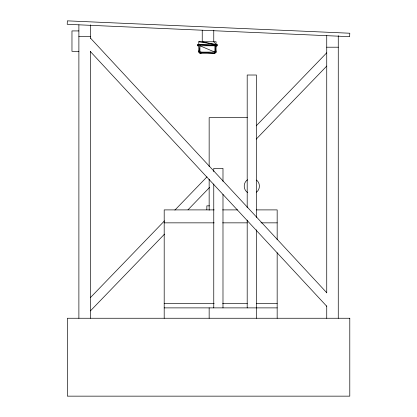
<?xml version="1.0" encoding="UTF-8"?>
<svg xmlns="http://www.w3.org/2000/svg" width="417" height="417" viewBox="0 0 417 417"><rect width="100%" height="100%" fill="white"/><g stroke="black" fill="none" stroke-linecap="round" stroke-linejoin="round"><path stroke-width="0.63" d="M199.123 50.222L198.779 52.125L199.931 53.277L214.917 53.277L216.069 52.125L216.069 45.787L215.839 47.053M90.416 297.608L164.517 220.843M174.911 210.079L206.994 176.844M256.247 125.825L326.735 52.803M90.416 310.889L164.517 234.125M188.015 209.787L209.704 187.316M256.247 139.106L326.735 66.084M201.176 53.183L199.931 53.277L199.931 45.787L214.917 52.125M197.622 45.787L217.221 45.787L217.221 44.629L197.622 44.629L197.622 45.787L198.888 45.708M215.954 44.708L217.221 44.629M78.886 30.926L71.969 30.926L71.969 51.327L78.886 51.327M78.886 36.342L90.416 36.342M198.779 41.752L216.069 41.752L216.069 44.629L198.779 41.752L198.779 44.629M326.735 47.204L338.265 47.204M247.349 117.672L209.152 117.672L209.152 166.529M209.423 205.847L206.848 205.847L206.848 209.746M214.187 209.897L164.194 209.897L164.194 318.254M222.626 209.897L237.56 209.897M256.387 209.897L277.164 209.897L277.164 239.749M164.194 222.85L214.187 222.85M222.626 222.85L247.297 222.85M260.933 222.85L277.164 222.85M164.194 303.446L214.187 303.446M222.626 303.446L247.297 303.446M256.387 303.446L277.164 303.446M164.194 307.882L277.164 307.882M78.886 24.817L349.639 36.675L349.79 33.23L67.361 20.85L67.21 24.295L78.886 24.817L78.886 318.254M197.622 44.629L217.221 45.787M90.416 38.036L326.735 292.713M90.416 51.593L326.735 306.266M338.265 35.674L338.265 318.254M326.735 35.674L326.735 292.911M326.735 305.906L326.735 318.254M277.164 252.728L277.164 318.254M256.413 217.471L256.413 75.018L247.192 75.018L247.192 207.775M256.413 229.83L256.413 318.254M247.192 220.129L247.192 307.882M222.986 181.39L222.986 168.395L213.765 168.395L213.765 171.642M222.986 194.39L222.986 307.882M213.765 30.222L213.765 41.752L216.069 44.629L202.235 41.752L202.235 30.222M213.765 183.991L213.765 307.882M209.152 179.206L209.152 210.173M209.152 307.882L209.152 318.254M90.416 24.817L90.416 38.296M90.416 51.327L90.416 318.254M247.568 179.795A7.6 7.6 0 0 0 245.196 182.318C243.903 184.663 243.898 187.598 245.201 189.938A7.6 7.6 0 0 0 247.568 192.466M256.45 180.081A7.6 7.6 0 0 1 258.41 182.318C259.708 184.663 259.708 187.598 258.41 189.938A7.6 7.6 0 0 1 256.45 192.174M216.069 52.125L198.779 52.125L198.779 45.787L199.931 52.125L214.917 53.277L214.917 45.787L216.069 52.125M349.79 318.254L67.361 318.254L67.361 396.15L349.79 396.15L349.79 318.254"/></g></svg>
